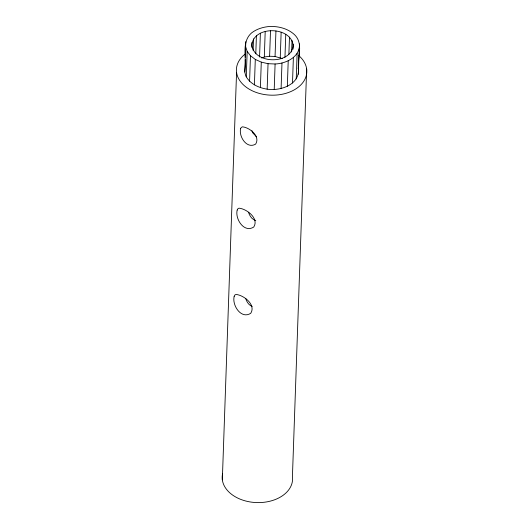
<?xml version="1.0" encoding="UTF-8"?>
<svg xmlns="http://www.w3.org/2000/svg" width="529" height="529" viewBox="0 0 529 529"><rect width="100%" height="100%" fill="white"/><g stroke="black" fill="none" stroke-linecap="round" stroke-linejoin="round"><path stroke-width="0.79" d="M222.332 479.843L236.562 72.42M244.682 72.023C247.407 59.4 240.477 42.598 251.619 32.877C256.882 28.844 263.356 26.939 269.902 26.45C278.743 26.212 287.915 28.586 294.527 34.689C304.03 43.808 297.06 58.111 298.548 69.385C299.209 85.037 280.026 91.173 267.152 89.17C258.985 87.893 250.634 84.204 246.269 76.837C243.492 71.461 245.436 65.457 245.185 59.717M245.271 57.251L245.813 41.632M246.269 76.837L247.162 51.353L245.568 46.539M249.589 81.228L250.475 55.743L247.162 51.353M251.771 47.392C250.746 23.99 296.061 25.789 293.086 49.131M253.127 50.374L253.53 38.868M254.409 84.904L255.295 59.42L250.475 55.743M255.785 53.799L256.413 35.714M259.56 57.046L260.394 33.201M260.4 87.616L261.286 62.131L255.295 59.42M261.564 57.965L264.308 57L265.201 31.515M267.152 89.17L268.044 63.692L261.286 62.131M264.308 57L269.611 56.239L270.504 30.755M282.235 58.567L275.054 56.471L275.94 30.986M274.214 89.467L275.1 63.989C286.149 63.625 300.399 56.748 299.434 43.9M280.258 57.668L281.144 32.19M281.097 88.488L281.983 63.004M284.959 57.291L285.759 34.273M287.333 86.293L288.219 60.815M288.874 54.368L289.475 37.109M291.631 52.001L292.028 40.495M292.497 83.04L293.383 57.555M296.24 78.94L297.126 53.462M298.303 74.285L299.189 48.8M306.668 68.982L292.438 476.404A35.225 24.473 2 0 1 256.162 502.563A35.225 24.473 2 0 1 222.649 473.462M251.943 42.459C250.27 64.399 292.788 66.039 293.258 44.205M269.611 56.239L275.054 56.471M268.044 63.692L275.1 63.989M255.765 220.487C251.983 219.535 249.556 215.819 248.518 212.241M252.221 306.41C248.795 305.259 246.659 301.748 245.668 298.416M256.519 136.813L252.862 132.984L251.956 130.749M298.091 68.01L298.548 69.385M298.594 55.452A35.225 24.473 2 0 1 295.407 89.176A35.225 24.473 2 0 1 246.719 87.569A35.225 24.473 2 0 1 245.641 53.7M240.596 128.659C238.665 136.707 246.898 149.403 255.652 144.1C260.618 136.383 249.695 127.41 242.408 126.834L241.224 127.489L240.596 128.659M237.19 210.046C234.883 218.933 244.1 233.302 253.755 227.027C259.23 218.543 246.871 208.882 239.015 208.175L237.878 208.763L237.19 210.046M234.175 296.313C231.874 305.193 241.085 319.569 250.739 313.294C256.215 304.81 243.862 295.149 236.007 294.435L234.863 295.023L234.175 296.313"/></g></svg>
